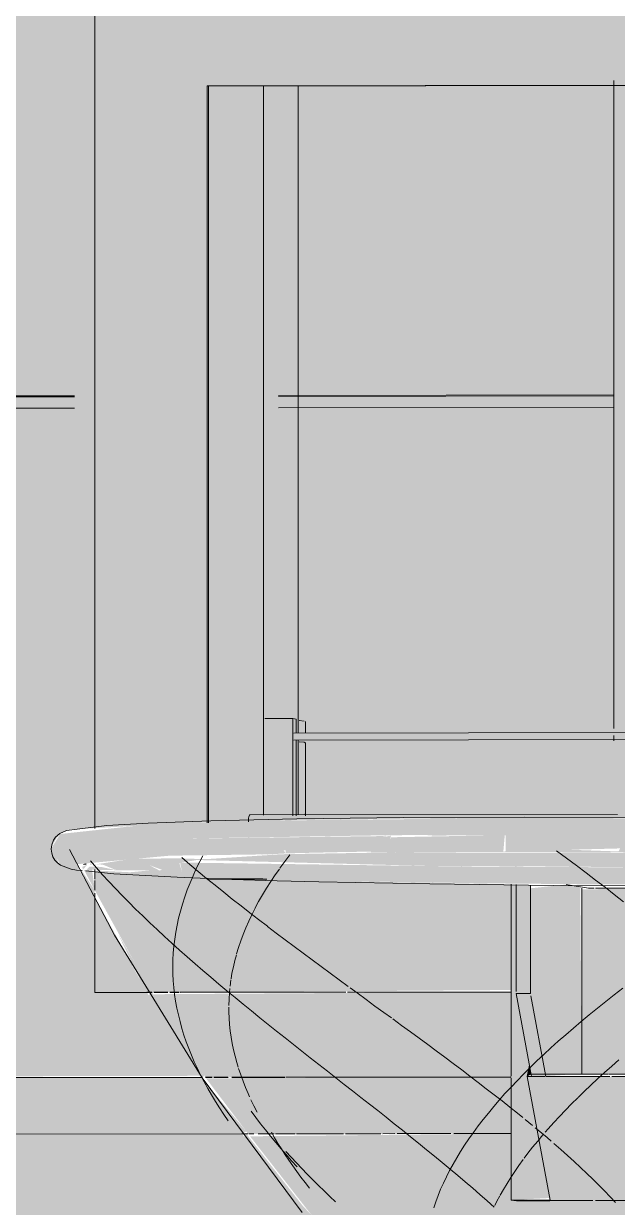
# Model space of a CAD drawing. Header units: inches. Extents: x 27328 to 52026, y -4075 to 4147.
# Drawn here: x 49625.25364 to 49625.26009, y 60.0334 to 60.04627 of the extents above; entities that cross this region are included whole.
import ezdxf

# ---------------------------------------------------------------- set-up
doc = ezdxf.new("R2010")
doc.units = ezdxf.units.IN
doc.header["$MEASUREMENT"] = 0
for name, color, linetype, lineweight in [('A-WALL-PATT', 111, 'Continuous', 9), ('L-SITE-WALL', 31, 'Continuous', 9), ('Q-SPCQ', 91, 'Continuous', 9), ('S-BEAM', 12, 'Continuous', 9), ('S-COLS', 52, 'Continuous', 9)]:
    doc.layers.add(name, color=color, linetype=linetype, lineweight=lineweight)

# ---------------------------------------------------------------- blocks, each defined once
blk = doc.blocks.new('FP_183-mezzanine - perspective')
at = {"layer": 'Q-SPCQ'}
for p, q in [((23035.62085, 60.037229), (23035.620795, 60.037156)), ((23035.619674, 60.0372), (23035.619763, 60.037125)), ((23035.619763, 60.037125), (23035.619854, 60.037049)), ((23035.620795, 60.037156), (23035.620741, 60.037084)), ((23035.619854, 60.037049), (23035.619945, 60.036974)), ((23035.619945, 60.036974), (23035.620037, 60.036899)), ((23035.62069, 60.037011), (23035.620642, 60.036939)), ((23035.620736, 60.037076), (23035.62069, 60.037011)), ((23035.620037, 60.036899), (23035.620131, 60.036824)), ((23035.620596, 60.036867), (23035.620553, 60.036794)), ((23035.620642, 60.036939), (23035.620596, 60.036867)), ((23035.620131, 60.036824), (23035.620224, 60.036749)), ((23035.620224, 60.036749), (23035.620319, 60.036675)), ((23035.620511, 60.036723), (23035.620474, 60.036654)), ((23035.620553, 60.036794), (23035.620511, 60.036723)), ((23035.620319, 60.036675), (23035.620414, 60.0366)), ((23035.620437, 60.036579), (23035.620403, 60.036508)), ((23035.620414, 60.0366), (23035.62051, 60.036526)), ((23035.620473, 60.036651), (23035.620437, 60.036579)), ((23035.620403, 60.036508), (23035.620372, 60.036436)), ((23035.62051, 60.036526), (23035.620606, 60.036453)), ((23035.620608, 60.036451), (23035.620703, 60.036379)), ((23035.620343, 60.036365), (23035.620316, 60.036294)), ((23035.620372, 60.036436), (23035.620343, 60.036365)), ((23035.620703, 60.036379), (23035.6208, 60.036306)), ((23035.620292, 60.036223), (23035.620271, 60.036153)), ((23035.620316, 60.036294), (23035.620292, 60.036223)), ((23035.6208, 60.036306), (23035.620897, 60.036233)), ((23035.620897, 60.036233), (23035.620995, 60.03616)), ((23035.620252, 60.036082), (23035.620236, 60.036012)), ((23035.620269, 60.036144), (23035.620252, 60.036082)), ((23035.620995, 60.03616), (23035.621092, 60.036087)), ((23035.621092, 60.036087), (23035.62119, 60.036015)), ((23035.620221, 60.035942), (23035.620212, 60.035882)), ((23035.620236, 60.036012), (23035.620221, 60.035942)), ((23035.62119, 60.036015), (23035.621288, 60.035943)), ((23035.621288, 60.035943), (23035.621386, 60.035871)), ((23035.62021, 60.035871), (23035.620201, 60.035801)), ((23035.621386, 60.035871), (23035.621484, 60.0358)), ((23035.620194, 60.035732), (23035.620189, 60.035662)), ((23035.620198, 60.035777), (23035.620194, 60.035732)), ((23035.621505, 60.035784), (23035.621582, 60.035728)), ((23035.621582, 60.035728), (23035.621679, 60.035657)), ((23035.620189, 60.035662), (23035.620187, 60.035592)), ((23035.620187, 60.035572), (23035.620188, 60.035523)), ((23035.621679, 60.035657), (23035.621776, 60.035586)), ((23035.621776, 60.035586), (23035.621873, 60.035516)), ((23035.620188, 60.035523), (23035.62019, 60.035454)), ((23035.62019, 60.035454), (23035.620195, 60.035385)), ((23035.621873, 60.035516), (23035.621954, 60.035457)), ((23035.621969, 60.035445), (23035.622065, 60.035375)), ((23035.620195, 60.035385), (23035.620202, 60.035316)), ((23035.620202, 60.035316), (23035.620212, 60.035247)), ((23035.622065, 60.035375), (23035.622161, 60.035305)), ((23035.622161, 60.035305), (23035.622256, 60.035235)), ((23035.620212, 60.035247), (23035.620224, 60.035178)), ((23035.620224, 60.035178), (23035.620238, 60.035109)), ((23035.622256, 60.035235), (23035.62235, 60.035166)), ((23035.62235, 60.035166), (23035.622443, 60.035097)), ((23035.620238, 60.035109), (23035.620254, 60.035041)), ((23035.620254, 60.035041), (23035.620273, 60.034973)), ((23035.622443, 60.035097), (23035.622536, 60.035028)), ((23035.622536, 60.035028), (23035.622628, 60.034959)), ((23035.620273, 60.034973), (23035.620288, 60.034921)), ((23035.620293, 60.034905), (23035.620316, 60.034837)), ((23035.622628, 60.034959), (23035.622719, 60.034891)), ((23035.624351, 60.034932), (23035.624274, 60.034863)), ((23035.62443, 60.035002), (23035.624351, 60.034932)), ((23035.620316, 60.034837), (23035.620341, 60.034769)), ((23035.620341, 60.034769), (23035.620367, 60.034701)), ((23035.622719, 60.034891), (23035.622809, 60.034823)), ((23035.622809, 60.034823), (23035.622898, 60.034755)), ((23035.624198, 60.034794), (23035.624124, 60.034726)), ((23035.624274, 60.034863), (23035.624198, 60.034794)), ((23035.620367, 60.034701), (23035.620396, 60.034634)), ((23035.622898, 60.034755), (23035.622986, 60.034687)), ((23035.622986, 60.034687), (23035.623073, 60.03462)), ((23035.624052, 60.034657), (23035.623985, 60.034591)), ((23035.624124, 60.034726), (23035.624052, 60.034657)), ((23035.620396, 60.034634), (23035.620413, 60.034597)), ((23035.620427, 60.034566), (23035.62046, 60.034499)), ((23035.623073, 60.03462), (23035.623159, 60.034553)), ((23035.623159, 60.034553), (23035.623244, 60.034486)), ((23035.623914, 60.034521), (23035.623848, 60.034453)), ((23035.623982, 60.034589), (23035.623914, 60.034521)), ((23035.62046, 60.034499), (23035.620494, 60.034432)), ((23035.623244, 60.034486), (23035.623327, 60.034419)), ((23035.623327, 60.034419), (23035.623383, 60.034374)), ((23035.623783, 60.034385), (23035.623721, 60.034318)), ((23035.623848, 60.034453), (23035.623783, 60.034385)), ((23035.623409, 60.034353), (23035.62349, 60.034286)), ((23035.623519, 60.034262), (23035.623569, 60.03422)), ((23035.623721, 60.034318), (23035.62366, 60.034251)), ((23035.623602, 60.034184), (23035.623546, 60.034117)), ((23035.623569, 60.03422), (23035.623647, 60.034155)), ((23035.62366, 60.034251), (23035.623628, 60.034214)), ((23035.623647, 60.034155), (23035.623693, 60.034115)), ((23035.620806, 60.034003), (23035.620863, 60.033941)), ((23035.623491, 60.034051), (23035.623439, 60.033985)), ((23035.623546, 60.034117), (23035.623491, 60.034051)), ((23035.623723, 60.034089), (23035.623798, 60.034024)), ((23035.623798, 60.034024), (23035.623871, 60.033959)), ((23035.620863, 60.033941), (23035.620921, 60.033879)), ((23035.620922, 60.033879), (23035.62098, 60.033818)), ((23035.623389, 60.033918), (23035.623342, 60.033853)), ((23035.623439, 60.033985), (23035.623399, 60.033931)), ((23035.623871, 60.033959), (23035.623942, 60.033894)), ((23035.623942, 60.033894), (23035.624012, 60.03383)), ((23035.62098, 60.033818), (23035.621039, 60.033757)), ((23035.621039, 60.033757), (23035.6211, 60.033696)), ((23035.623296, 60.033787), (23035.623253, 60.033722)), ((23035.623342, 60.033853), (23035.623296, 60.033787)), ((23035.624012, 60.03383), (23035.62408, 60.033766)), ((23035.62408, 60.033766), (23035.624146, 60.033702)), ((23035.6211, 60.033696), (23035.621161, 60.033635)), ((23035.621161, 60.033635), (23035.621222, 60.033575)), ((23035.623212, 60.033656), (23035.623173, 60.033591)), ((23035.623253, 60.033722), (23035.623212, 60.033656)), ((23035.624146, 60.033702), (23035.62421, 60.033638)), ((23035.62421, 60.033638), (23035.624273, 60.033575)), ((23035.621222, 60.033575), (23035.621284, 60.033515)), ((23035.621284, 60.033515), (23035.621347, 60.033455)), ((23035.623133, 60.033522), (23035.623102, 60.033462)), ((23035.623173, 60.033591), (23035.623136, 60.033527)), ((23035.624273, 60.033575), (23035.624334, 60.033511)), ((23035.624334, 60.033511), (23035.624392, 60.033448)), ((23035.623102, 60.033462), (23035.62308, 60.033418))]:
    blk.add_line(p, q, dxfattribs=at)
blk = doc.blocks.new('FP_184-mezzanine - perspective')
at = {"layer": 'Q-SPCQ'}
for p, q in [((23035.62043, 60.034441), (23035.62048, 60.034373)), ((23035.62048, 60.034373), (23035.620532, 60.034306)), ((23035.620532, 60.034306), (23035.620585, 60.034238)), ((23035.620585, 60.034238), (23035.62064, 60.034171)), ((23035.62064, 60.034171), (23035.620696, 60.034103)), ((23035.62065, 60.034215), (23035.620685, 60.034153)), ((23035.620685, 60.034153), (23035.620721, 60.034092)), ((23035.620696, 60.034103), (23035.620753, 60.034037)), ((23035.620721, 60.034092), (23035.620759, 60.034031)), ((23035.620753, 60.034037), (23035.620811, 60.03397)), ((23035.620759, 60.034031), (23035.620799, 60.033969)), ((23035.620799, 60.033969), (23035.62084, 60.033908)), ((23035.620811, 60.03397), (23035.62087, 60.033904)), ((23035.62084, 60.033908), (23035.620882, 60.033848)), ((23035.62087, 60.033904), (23035.620931, 60.033838)), ((23035.620882, 60.033848), (23035.620926, 60.033787)), ((23035.620926, 60.033787), (23035.62097, 60.033726)), ((23035.62097, 60.033726), (23035.621017, 60.033666)), ((23035.621017, 60.033666), (23035.621064, 60.033605))]:
    blk.add_line(p, q, dxfattribs=at)
blk = doc.blocks.new('FP_186-mezzanine - perspective')
at = {"layer": 'Q-SPCQ'}
for p, q in [((23035.619904, 60.037221), (23035.619871, 60.037158)), ((23035.623752, 60.037272), (23035.62386, 60.037193)), ((23035.618682, 60.037164), (23035.618747, 60.037089)), ((23035.618747, 60.037089), (23035.618814, 60.037014)), ((23035.619871, 60.037158), (23035.619833, 60.037081)), ((23035.62386, 60.037193), (23035.623966, 60.037114)), ((23035.623966, 60.037114), (23035.624072, 60.037035)), ((23035.618814, 60.037014), (23035.618883, 60.036939)), ((23035.619798, 60.037003), (23035.619765, 60.036926)), ((23035.619833, 60.037081), (23035.619798, 60.037003)), ((23035.624072, 60.037035), (23035.624175, 60.036956)), ((23035.624175, 60.036956), (23035.624278, 60.036877)), ((23035.618883, 60.036939), (23035.618953, 60.036864)), ((23035.618953, 60.036864), (23035.619025, 60.036789)), ((23035.619735, 60.036849), (23035.619708, 60.036772)), ((23035.619765, 60.036926), (23035.619735, 60.036849)), ((23035.624278, 60.036877), (23035.624379, 60.036798)), ((23035.619025, 60.036789), (23035.619098, 60.036715)), ((23035.619098, 60.036715), (23035.619173, 60.03664)), ((23035.619708, 60.036772), (23035.619683, 60.036695)), ((23035.624379, 60.036798), (23035.624478, 60.03672)), ((23035.619173, 60.03664), (23035.61925, 60.036565)), ((23035.619661, 60.036619), (23035.619641, 60.036542)), ((23035.619683, 60.036695), (23035.619661, 60.036619)), ((23035.61925, 60.036565), (23035.619327, 60.036491)), ((23035.619327, 60.036491), (23035.619406, 60.036417)), ((23035.619625, 60.036466), (23035.61961, 60.03639)), ((23035.619641, 60.036542), (23035.619625, 60.036466)), ((23035.619406, 60.036417), (23035.619487, 60.036342)), ((23035.619487, 60.036342), (23035.619568, 60.036268)), ((23035.619599, 60.036314), (23035.61959, 60.036238)), ((23035.61961, 60.03639), (23035.619599, 60.036314)), ((23035.619568, 60.036268), (23035.61965, 60.036194)), ((23035.61959, 60.036238), (23035.619583, 60.036162)), ((23035.61965, 60.036194), (23035.619734, 60.03612)), ((23035.619579, 60.036087), (23035.619578, 60.036011)), ((23035.619583, 60.036162), (23035.619579, 60.036087)), ((23035.619734, 60.03612), (23035.619819, 60.036046)), ((23035.619578, 60.036011), (23035.619579, 60.035936)), ((23035.619579, 60.035936), (23035.619583, 60.035861)), ((23035.619819, 60.036046), (23035.619904, 60.035972)), ((23035.619904, 60.035972), (23035.619991, 60.035899)), ((23035.619583, 60.035861), (23035.619589, 60.035787)), ((23035.619991, 60.035899), (23035.620078, 60.035825)), ((23035.620078, 60.035825), (23035.620166, 60.035751)), ((23035.619589, 60.035787), (23035.619597, 60.035712)), ((23035.619597, 60.035712), (23035.619608, 60.035638)), ((23035.620166, 60.035751), (23035.620255, 60.035678)), ((23035.620255, 60.035678), (23035.620344, 60.035605)), ((23035.624378, 60.035707), (23035.624286, 60.035635)), ((23035.624472, 60.03578), (23035.624378, 60.035707)), ((23035.619608, 60.035638), (23035.619622, 60.035563)), ((23035.619622, 60.035563), (23035.619638, 60.03549)), ((23035.620344, 60.035605), (23035.620434, 60.035532)), ((23035.624195, 60.035562), (23035.624107, 60.03549)), ((23035.624286, 60.035635), (23035.624195, 60.035562)), ((23035.619638, 60.03549), (23035.619656, 60.035416)), ((23035.619656, 60.035416), (23035.619676, 60.035342)), ((23035.620434, 60.035532), (23035.620524, 60.035458)), ((23035.620524, 60.035458), (23035.620615, 60.035385)), ((23035.62402, 60.035418), (23035.623935, 60.035346)), ((23035.624107, 60.03549), (23035.62402, 60.035418)), ((23035.619676, 60.035342), (23035.619699, 60.035269)), ((23035.620615, 60.035385), (23035.620706, 60.035313)), ((23035.620706, 60.035313), (23035.620798, 60.03524)), ((23035.623935, 60.035346), (23035.623851, 60.035274)), ((23035.619699, 60.035269), (23035.619724, 60.035196)), ((23035.619724, 60.035196), (23035.619751, 60.035123)), ((23035.620798, 60.03524), (23035.62089, 60.035167)), ((23035.62089, 60.035167), (23035.620981, 60.035095)), ((23035.62377, 60.035202), (23035.62369, 60.035131)), ((23035.623851, 60.035274), (23035.62377, 60.035202)), ((23035.619751, 60.035123), (23035.61978, 60.03505)), ((23035.61978, 60.03505), (23035.619811, 60.034978)), ((23035.620981, 60.035095), (23035.621073, 60.035022)), ((23035.623613, 60.035059), (23035.623537, 60.034988)), ((23035.62369, 60.035131), (23035.623613, 60.035059)), ((23035.619811, 60.034978), (23035.619845, 60.034906)), ((23035.619845, 60.034906), (23035.61988, 60.034834)), ((23035.621073, 60.035022), (23035.621166, 60.03495)), ((23035.621166, 60.03495), (23035.621258, 60.034878)), ((23035.623464, 60.034917), (23035.623392, 60.034845)), ((23035.623537, 60.034988), (23035.623464, 60.034917)), ((23035.61988, 60.034834), (23035.619917, 60.034762)), ((23035.621258, 60.034878), (23035.62135, 60.034806)), ((23035.62135, 60.034806), (23035.621441, 60.034734)), ((23035.623323, 60.034774), (23035.623256, 60.034704)), ((23035.623392, 60.034845), (23035.623323, 60.034774)), ((23035.619917, 60.034762), (23035.619957, 60.03469)), ((23035.619957, 60.03469), (23035.619998, 60.034619)), ((23035.621441, 60.034734), (23035.621533, 60.034662)), ((23035.621533, 60.034662), (23035.621624, 60.034591)), ((23035.623256, 60.034704), (23035.62319, 60.034633)), ((23035.619998, 60.034619), (23035.620041, 60.034548)), ((23035.620041, 60.034548), (23035.620086, 60.034477)), ((23035.621624, 60.034591), (23035.621715, 60.034519)), ((23035.621715, 60.034519), (23035.621806, 60.034448)), ((23035.623128, 60.034562), (23035.623067, 60.034492)), ((23035.62319, 60.034633), (23035.623128, 60.034562)), ((23035.620086, 60.034477), (23035.620133, 60.034406)), ((23035.620133, 60.034406), (23035.620181, 60.034336)), ((23035.621806, 60.034448), (23035.621896, 60.034377)), ((23035.623009, 60.034422), (23035.622952, 60.034352)), ((23035.623067, 60.034492), (23035.623009, 60.034422)), ((23035.621896, 60.034377), (23035.621986, 60.034306)), ((23035.621986, 60.034306), (23035.622075, 60.034235)), ((23035.622899, 60.034282), (23035.622847, 60.034212)), ((23035.622952, 60.034352), (23035.622899, 60.034282)), ((23035.622075, 60.034235), (23035.622163, 60.034164)), ((23035.622163, 60.034164), (23035.622251, 60.034094)), ((23035.622798, 60.034143), (23035.622751, 60.034073)), ((23035.622847, 60.034212), (23035.622798, 60.034143)), ((23035.622251, 60.034094), (23035.622337, 60.034023)), ((23035.622337, 60.034023), (23035.622423, 60.033953)), ((23035.622707, 60.034004), (23035.622665, 60.033935)), ((23035.622751, 60.034073), (23035.622707, 60.034004)), ((23035.622423, 60.033953), (23035.622508, 60.033883)), ((23035.622508, 60.033883), (23035.622593, 60.033813)), ((23035.622625, 60.033866), (23035.622588, 60.033798)), ((23035.622665, 60.033935), (23035.622625, 60.033866)), ((23035.622588, 60.033798), (23035.622553, 60.033729)), ((23035.622593, 60.033813), (23035.622676, 60.033743)), ((23035.622676, 60.033743), (23035.622758, 60.033674)), ((23035.62252, 60.033661), (23035.62249, 60.033593)), ((23035.622553, 60.033729), (23035.62252, 60.033661)), ((23035.622758, 60.033674), (23035.622839, 60.033604)), ((23035.622463, 60.033525), (23035.622438, 60.033457)), ((23035.62249, 60.033593), (23035.622463, 60.033525)), ((23035.622839, 60.033604), (23035.622918, 60.033535)), ((23035.622918, 60.033535), (23035.622997, 60.033466)), ((23035.622438, 60.033457), (23035.622415, 60.03339)), ((23035.622997, 60.033466), (23035.623074, 60.033397))]:
    blk.add_line(p, q, dxfattribs=at)
blk.add_polyline3d([(23035.620984, 60.03334, 0), (23035.619898, 60.034806, 0), (23035.618942, 60.036358, 0), (23035.618453, 60.037289, 0)], dxfattribs=at)
blk = doc.blocks.new('FP_214-mezzanine - perspective')
at = {"layer": 'A-WALL-PATT'}
for p, q in [((23035.618507, 60.042089), (23035.605361, 60.04207)), ((23035.624369, 60.042097), (23035.620725, 60.042092))]:
    blk.add_line(p, q, dxfattribs=at)

msp = doc.modelspace()

# ---------------------------------------------------------------- hatches: boundary and pattern name
at = {"layer": 'L-SITE-WALL', "lineweight": 13}
h = msp.add_hatch(color=256, dxfattribs=at)
h.paths.add_polyline_path([(49625.241044, 60.042194), (49625.25419, 60.042213), (49625.254205, 60.04688), (49625.254963, 60.046904), (49625.254963, 60.057673), (49625.244707, 60.057645), (49625.244676, 60.056642), (49625.241044, 60.054805), (49625.241044, 60.042657)], flags=0)
h.paths.add_polyline_path([(49625.256408, 60.042216), (49625.260052, 60.042221), (49625.260052, 60.045653), (49625.256408, 60.045646), (49625.256408, 60.042657)], flags=0)
h.paths.add_polyline_path([(49625.265447, 60.042229), (49625.265475, 60.04225), (49625.265448, 60.042238)], flags=0)
h.paths.add_polyline_path([(49625.266299, 60.04223), (49625.26767, 60.042244), (49625.267666, 60.045665), (49625.265166, 60.045645), (49625.265166, 60.042768), (49625.266132, 60.042738), (49625.266132, 60.042646), (49625.266157, 60.042656), (49625.266157, 60.042758), (49625.266264, 60.042738), (49625.266278, 60.042544), (49625.266299, 60.042536), (49625.266299, 60.042244)], flags=0)
h.paths.add_polyline_path([(49625.269829, 60.042236), (49625.282083, 60.042253), (49625.282083, 60.055162), (49625.278951, 60.056732), (49625.278951, 60.05772), (49625.269906, 60.057702), (49625.269893, 60.053572), (49625.269829, 60.053552), (49625.269829, 60.042656)], flags=0)
h.paths.add_polyline_path([(49625.258156, 60.052092), (49625.257431, 60.051898), (49625.257397, 60.051801), (49625.257415, 60.051797), (49625.257431, 60.050746), (49625.257526, 60.050703), (49625.257561, 60.050712), (49625.257642, 60.050774), (49625.25766, 60.050842), (49625.257642, 60.05187), (49625.257561, 60.051933), (49625.257593, 60.051954), (49625.25766, 60.05197)], flags=0)
h.paths.add_polyline_path([(49625.256408, 60.046884), (49625.259936, 60.04691), (49625.259967, 60.046991), (49625.260052, 60.046999), (49625.260052, 60.054141), (49625.256475, 60.054134), (49625.256443, 60.053563), (49625.256414, 60.053553), (49625.256408, 60.052089), (49625.258178, 60.052087), (49625.258156, 60.050549), (49625.256408, 60.050546), (49625.256408, 60.046901)], flags=0)
h.paths.add_polyline_path([(49625.265421, 60.046898), (49625.265453, 60.04691), (49625.265422, 60.046901)], flags=0)
h.paths.add_polyline_path([(49625.266251, 60.050568), (49625.266976, 60.050763), (49625.267015, 60.050858), (49625.266997, 60.051887), (49625.266916, 60.051949), (49625.266847, 60.051949), (49625.266766, 60.051886), (49625.266769, 60.051814), (49625.266787, 60.050762), (49625.266815, 60.050707), (49625.266268, 60.050572)], flags=0)
h.paths.add_polyline_path([(49625.26556, 60.046899), (49625.268556, 60.046904), (49625.268543, 60.050572), (49625.268383, 60.050567), (49625.266251, 60.050572), (49625.266251, 60.052106), (49625.268556, 60.052113), (49625.268556, 60.053589), (49625.268433, 60.053606), (49625.268433, 60.054157), (49625.265522, 60.054134), (49625.265166, 60.050543), (49625.265166, 60.046999), (49625.26556, 60.046977), (49625.26556, 60.046901)], flags=0)
h.paths.add_polyline_path([(49625.256486, 60.056499), (49625.260052, 60.056523), (49625.260052, 60.057683), (49625.256486, 60.057645), (49625.256486, 60.056523)], flags=0)
h.paths.add_polyline_path([(49625.265758, 60.056517), (49625.268433, 60.056523), (49625.268433, 60.057699), (49625.265875, 60.057694), (49625.265759, 60.056523)], flags=0)
at = {"layer": 'Q-SPCQ'}
h = msp.add_hatch(color=256, dxfattribs=at)
h.paths.add_polyline_path([(49625.239738, 60.033253), (49625.256704, 60.033302), (49625.256424, 60.033667), (49625.256012, 60.034196), (49625.240654, 60.034178), (49625.240654, 60.058194), (49625.261007, 60.058235), (49625.260889, 60.059159), (49625.239738, 60.059116), (49625.239738, 60.03695)], flags=0)
h.paths.add_polyline_path([(49625.263259, 60.03328), (49625.283804, 60.033303), (49625.283804, 60.059206), (49625.261046, 60.059159), (49625.261164, 60.058235), (49625.282884, 60.058279), (49625.282884, 60.034227), (49625.264509, 60.034206), (49625.264509, 60.033474), (49625.263401, 60.033467), (49625.263265, 60.033288)], flags=0)
h = msp.add_hatch(color=256, dxfattribs=at)
h.paths.add_polyline_path([(49625.240654, 60.034178), (49625.256012, 60.034196), (49625.255638, 60.034726), (49625.255582, 60.034811), (49625.241266, 60.034794), (49625.241266, 60.05758), (49625.261086, 60.057619), (49625.261007, 60.058235), (49625.240654, 60.058181), (49625.240654, 60.03695)], flags=0)
h.paths.add_polyline_path([(49625.264509, 60.034206), (49625.282884, 60.034227), (49625.282884, 60.058279), (49625.261164, 60.058235), (49625.261243, 60.057619), (49625.282271, 60.057661), (49625.282271, 60.034843), (49625.264509, 60.034822), (49625.264509, 60.034271)], flags=0)
h.paths.add_polyline_path([(49625.254412, 60.035734), (49625.254978, 60.035735), (49625.254412, 60.036774), (49625.254412, 60.03597)], flags=0)
h.paths.add_polyline_path([(49625.264997, 60.035747), (49625.2691, 60.035752), (49625.2691, 60.046847), (49625.254412, 60.046824), (49625.254412, 60.037521), (49625.255558, 60.037586), (49625.255635, 60.037587), (49625.255635, 60.045594), (49625.267876, 60.045613), (49625.267876, 60.036983), (49625.26566, 60.03695), (49625.265045, 60.035834)], flags=0)
at = {"layer": 'Q-SPCQ', "transparency": 33554496}
h = msp.add_hatch(color=256, dxfattribs=at)
h.paths.add_polyline_path([(49625.24067, 60.034175), (49625.256013, 60.034193), (49625.255638, 60.034726), (49625.255583, 60.034809), (49625.241281, 60.034792), (49625.241281, 60.057576), (49625.261087, 60.057615), (49625.261008, 60.058231), (49625.24067, 60.058181), (49625.24067, 60.03695)], flags=0)
h.paths.add_polyline_path([(49625.264508, 60.034203), (49625.282898, 60.034225), (49625.282898, 60.058275), (49625.261165, 60.058231), (49625.261244, 60.057615), (49625.282285, 60.057657), (49625.282285, 60.034841), (49625.264508, 60.03482), (49625.264508, 60.034271)], flags=0)
h.paths.add_polyline_path([(49625.254427, 60.035732), (49625.254979, 60.035732), (49625.254427, 60.036747), (49625.254427, 60.03585)], flags=0)
h.paths.add_polyline_path([(49625.264996, 60.035745), (49625.269114, 60.03575), (49625.269114, 60.046844), (49625.254427, 60.046821), (49625.254427, 60.037523), (49625.255573, 60.037586), (49625.25565, 60.037587), (49625.25565, 60.045591), (49625.26789, 60.04561), (49625.26789, 60.036981), (49625.26566, 60.03695), (49625.265045, 60.035834)], flags=0)
h = msp.add_hatch(color=256, dxfattribs=at)
h.paths.add_polyline_path([(49625.241266, 60.034794), (49625.255572, 60.034827), (49625.254978, 60.035735), (49625.254412, 60.035734), (49625.254412, 60.036774), (49625.254231, 60.037082), (49625.254022, 60.037129), (49625.253945, 60.037328), (49625.254025, 60.037459), (49625.254144, 60.037509), (49625.254412, 60.037521), (49625.254412, 60.046824), (49625.2691, 60.046847), (49625.2691, 60.035752), (49625.264997, 60.035747), (49625.264737, 60.035341), (49625.264509, 60.034995), (49625.264509, 60.034822), (49625.282271, 60.034843), (49625.282271, 60.057661), (49625.261243, 60.057619), (49625.261826, 60.052998), (49625.261759, 60.052844), (49625.261751, 60.052695), (49625.261677, 60.053009), (49625.261086, 60.057619), (49625.241266, 60.05758), (49625.241266, 60.03695)], flags=0)
h.paths.add_polyline_path([(49625.265888, 60.037371), (49625.265915, 60.037274), (49625.265975, 60.037274), (49625.265904, 60.037354)], flags=0)
h.paths.add_polyline_path([(49625.26592, 60.037075), (49625.265888, 60.037177), (49625.265793, 60.037096), (49625.265818, 60.037077), (49625.265908, 60.037075)], flags=0)
h.paths.add_polyline_path([(49625.265677, 60.03698), (49625.267876, 60.036983), (49625.267876, 60.045613), (49625.255635, 60.045594), (49625.255635, 60.037585), (49625.256582, 60.037608), (49625.257612, 60.037621), (49625.258941, 60.037629), (49625.260111, 60.037626), (49625.261532, 60.037614), (49625.262491, 60.037602), (49625.265818, 60.037442), (49625.265914, 60.037403), (49625.26592, 60.037409), (49625.266007, 60.037224), (49625.265888, 60.037062), (49625.26568, 60.036986)], flags=0)
h.paths.add_polyline_path([(49625.263131, 60.046838), (49625.263131, 60.046838), (49625.262959, 60.047566)], flags=0)
at = {"layer": 'Q-SPCQ'}
h = msp.add_hatch(color=256, dxfattribs=at)
h.paths.add_polyline_path([(49625.256006, 60.037584), (49625.256006, 60.045592), (49625.255647, 60.045591), (49625.255647, 60.037586), (49625.255975, 60.037584)], flags=0)
h.paths.add_polyline_path([(49625.255243, 60.046826), (49625.256006, 60.046848), (49625.256006, 60.057606), (49625.255243, 60.057577), (49625.255243, 60.046845)], flags=0)
h = msp.add_hatch(color=256, dxfattribs=at)
h.paths.add_polyline_path([(49625.256024, 60.037584), (49625.256083, 60.037609), (49625.256097, 60.03768), (49625.256064, 60.045592), (49625.256006, 60.045591), (49625.256007, 60.037584)], flags=0)
h.paths.add_polyline_path([(49625.256006, 60.046827), (49625.256097, 60.046848), (49625.256064, 60.057606), (49625.256006, 60.057577), (49625.256006, 60.046845)], flags=0)
h = msp.add_hatch(color=256, dxfattribs=at)
h.paths.add_polyline_path([(49625.256097, 60.037664), (49625.256245, 60.03768), (49625.256245, 60.045593), (49625.256097, 60.045591), (49625.256097, 60.037669)], flags=0)
h.paths.add_polyline_path([(49625.256097, 60.046827), (49625.256245, 60.046849), (49625.256218, 60.050486), (49625.256097, 60.050485), (49625.256097, 60.046845)], flags=0)
h.paths.add_polyline_path([(49625.256097, 60.052026), (49625.256245, 60.052031), (49625.256245, 60.057607), (49625.256097, 60.057577), (49625.256097, 60.05203)], flags=0)
h = msp.add_hatch(color=256, dxfattribs=at)
h.paths.add_polyline_path([(49625.256245, 60.037664), (49625.256246, 60.03768), (49625.256245, 60.037671)], flags=0)
h.paths.add_polyline_path([(49625.256245, 60.038554), (49625.256246, 60.038572), (49625.256245, 60.038572)], flags=0)
h.paths.add_polyline_path([(49625.256245, 60.046828), (49625.256246, 60.046849), (49625.256245, 60.046846)], flags=0)
h.paths.add_polyline_path([(49625.256245, 60.052027), (49625.256246, 60.052031), (49625.256245, 60.052031)], flags=0)
h.paths.add_polyline_path([(49625.256245, 60.056431), (49625.256246, 60.056457), (49625.256245, 60.056457)], flags=0)
h = msp.add_hatch(color=256, dxfattribs=at)
h.paths.add_polyline_path([(49625.256601, 60.037665), (49625.256613, 60.037681), (49625.256601, 60.037672)], flags=0)
h.paths.add_polyline_path([(49625.256601, 60.038555), (49625.256613, 60.038572), (49625.256583, 60.045593), (49625.256246, 60.045592), (49625.256246, 60.038712), (49625.256601, 60.038706), (49625.256601, 60.038572)], flags=0)
h.paths.add_polyline_path([(49625.256246, 60.046828), (49625.256613, 60.046849), (49625.256592, 60.050487), (49625.256374, 60.050486), (49625.256367, 60.050453), (49625.256246, 60.050452), (49625.256246, 60.046846)], flags=0)
h.paths.add_polyline_path([(49625.256246, 60.052027), (49625.256613, 60.052031), (49625.256581, 60.053517), (49625.256246, 60.053519), (49625.256246, 60.052031)], flags=0)
for points in [[(49625.256245, 60.037664), (49625.256565, 60.03768), (49625.256565, 60.038712), (49625.256245, 60.038712), (49625.256245, 60.037671)], [(49625.256245, 60.038478), (49625.267872, 60.038493), (49625.267872, 60.03857), (49625.256245, 60.038554)], [(49625.2567, 60.038357), (49625.26787, 60.038404), (49625.26787, 60.038451), (49625.256701, 60.038414), (49625.2567, 60.038372)], [(49625.2567, 60.037665), (49625.260092, 60.037681), (49625.260113, 60.037984), (49625.260245, 60.038061), (49625.264557, 60.038061), (49625.264699, 60.037908), (49625.264699, 60.037675), (49625.26787, 60.037681), (49625.26787, 60.038372), (49625.2567, 60.038357), (49625.2567, 60.037672)], [(49625.265923, 60.037272), (49625.265897, 60.037369), (49625.265826, 60.03744), (49625.26513, 60.037521), (49625.262017, 60.037618), (49625.260907, 60.037602), (49625.259513, 60.03764), (49625.257688, 60.037617), (49625.256596, 60.037606), (49625.255504, 60.037583), (49625.255223, 60.037585), (49625.254035, 60.037457), (49625.253939, 60.037299), (49625.254133, 60.037339), (49625.255504, 60.037409), (49625.257688, 60.037445), (49625.261546, 60.037436), (49625.264853, 60.037352), (49625.265527, 60.037313)], [(49625.256689, 60.037665), (49625.256701, 60.037681), (49625.256689, 60.037672)], [(49625.254255, 60.037078), (49625.254209, 60.037127), (49625.255225, 60.037221), (49625.25632, 60.037236), (49625.25632, 60.037283), (49625.256489, 60.03728), (49625.256489, 60.037246), (49625.257127, 60.037261), (49625.257416, 60.037265), (49625.257416, 60.037408), (49625.25757, 60.037438), (49625.257626, 60.037423), (49625.257626, 60.037261), (49625.257711, 60.037259), (49625.257626, 60.037439), (49625.258882, 60.037442), (49625.258882, 60.037267), (49625.260125, 60.0373), (49625.260109, 60.037267), (49625.260194, 60.037264), (49625.260194, 60.037301), (49625.260247, 60.037303), (49625.260263, 60.037261), (49625.2614, 60.037253), (49625.261424, 60.037297), (49625.265549, 60.037106), (49625.26578, 60.037085), (49625.265866, 60.037135), (49625.265916, 60.037222), (49625.265923, 60.037272), (49625.264853, 60.037352), (49625.262053, 60.037428), (49625.258845, 60.037451), (49625.255379, 60.037406), (49625.254133, 60.037339), (49625.253939, 60.037299), (49625.254038, 60.037121), (49625.254179, 60.037093)], [(49625.261041, 60.037092), (49625.264433, 60.037141), (49625.264557, 60.037173), (49625.263606, 60.037206), (49625.262244, 60.037244), (49625.261387, 60.037249), (49625.257678, 60.037257), (49625.256447, 60.037237), (49625.255559, 60.037179), (49625.258254, 60.037111), (49625.260728, 60.037093)], [(49625.254321, 60.037123), (49625.254321, 60.037138), (49625.254271, 60.037126)], [(49625.258996, 60.035721), (49625.259149, 60.035721), (49625.259149, 60.036902), (49625.258996, 60.0369), (49625.258996, 60.035745)], [(49625.259315, 60.034823), (49625.259707, 60.03485), (49625.259692, 60.036882), (49625.259538, 60.036907), (49625.259149, 60.036866), (49625.259153, 60.035698), (49625.259264, 60.035101)], [(49625.259407, 60.033498), (49625.25956, 60.033498), (49625.259149, 60.035721), (49625.258996, 60.035721), (49625.259346, 60.033829)], [(49625.259114, 60.034818), (49625.259158, 60.034844), (49625.259139, 60.034944)], [(49625.259364, 60.033472), (49625.263369, 60.033492), (49625.263649, 60.033912), (49625.263484, 60.034823), (49625.259114, 60.034818), (49625.259318, 60.033719)], [(49625.256796, 60.033272), (49625.263231, 60.033308), (49625.263318, 60.033472), (49625.258941, 60.033482), (49625.258941, 60.034199), (49625.2561, 60.034169), (49625.256777, 60.033302)]]:
    msp.add_hatch(color=256, dxfattribs=at).paths.add_polyline_path(points, flags=0)
h = msp.add_hatch(color=256, dxfattribs=at)
h.paths.add_polyline_path([(49625.256565, 60.037665), (49625.256602, 60.03768), (49625.256578, 60.038477), (49625.256565, 60.038477), (49625.256565, 60.037671)], flags=0)
h.paths.add_polyline_path([(49625.256565, 60.038555), (49625.256602, 60.038572), (49625.256578, 60.03871), (49625.256565, 60.038712), (49625.256565, 60.038572)], flags=0)
h = msp.add_hatch(color=256, dxfattribs=at)
h.paths.add_polyline_path([(49625.256601, 60.037665), (49625.256689, 60.037681), (49625.256682, 60.038455), (49625.256601, 60.038455), (49625.256601, 60.037671)], flags=0)
h.paths.add_polyline_path([(49625.256601, 60.038555), (49625.256689, 60.038572), (49625.256689, 60.038685), (49625.256601, 60.038692), (49625.256601, 60.038572)], flags=0)
h = msp.add_hatch(color=256, dxfattribs=at)
h.paths.add_polyline_path([(49625.256082, 60.037589), (49625.256919, 60.037624), (49625.257528, 60.037623), (49625.25883, 60.037627), (49625.259853, 60.037669), (49625.256085, 60.037632), (49625.256083, 60.037609)], flags=0)
h.paths.add_polyline_path([(49625.263375, 60.037599), (49625.267873, 60.037626), (49625.267873, 60.037679), (49625.264672, 60.037644), (49625.264672, 60.03762), (49625.263375, 60.037607)], flags=0)
h = msp.add_hatch(color=256, dxfattribs=at)
h.paths.add_polyline_path([(49625.254379, 60.03712), (49625.254363, 60.037143), (49625.254364, 60.037121)], flags=0)
h.paths.add_polyline_path([(49625.264234, 60.037192), (49625.264234, 60.037201), (49625.264113, 60.0372)], flags=0)
h.paths.add_polyline_path([(49625.263152, 60.037206), (49625.262735, 60.037233), (49625.262719, 60.037268), (49625.26258, 60.037243), (49625.262568, 60.037229), (49625.263144, 60.037206)], flags=0)
h.paths.add_polyline_path([(49625.256067, 60.03722), (49625.256489, 60.037246), (49625.256464, 60.037281), (49625.25632, 60.037283), (49625.25632, 60.037236)], flags=0)
h.paths.add_polyline_path([(49625.260784, 60.037243), (49625.261942, 60.037277), (49625.261424, 60.037297), (49625.2614, 60.037253)], flags=0)
h.paths.add_polyline_path([(49625.260784, 60.037243), (49625.260263, 60.037261), (49625.260247, 60.037303), (49625.260194, 60.037301), (49625.260194, 60.037264), (49625.259528, 60.037287), (49625.258855, 60.037266), (49625.258871, 60.037445), (49625.257635, 60.037421), (49625.257688, 60.037259), (49625.257626, 60.037261), (49625.257624, 60.037424), (49625.257521, 60.037437), (49625.257416, 60.037408), (49625.257416, 60.037258), (49625.258984, 60.037262), (49625.260265, 60.037255), (49625.260738, 60.037244)], flags=0)
at = {"layer": 'Q-SPCQ', "transparency": 33554496}
h = msp.add_hatch(color=256, dxfattribs=at)
h.paths.add_polyline_path([(49625.255582, 60.034811), (49625.255603, 60.03483), (49625.255033, 60.035735), (49625.254996, 60.035703), (49625.255572, 60.034827)], flags=0)
h.paths.add_polyline_path([(49625.264509, 60.034995), (49625.264969, 60.035747), (49625.264945, 60.035747), (49625.264509, 60.035055)], flags=0)
h.paths.add_polyline_path([(49625.254412, 60.036774), (49625.254412, 60.036845), (49625.254257, 60.037077), (49625.25425, 60.037072), (49625.254316, 60.03695)], flags=0)
h.paths.add_polyline_path([(49625.265636, 60.03698), (49625.26568, 60.036986), (49625.26567, 60.037015), (49625.265639, 60.036986)], flags=0)
h.paths.add_polyline_path([(49625.254283, 60.037072), (49625.254276, 60.037099), (49625.254276, 60.037079)], flags=0)
h.paths.add_polyline_path([(49625.265731, 60.037078), (49625.265714, 60.037099), (49625.265721, 60.037079)], flags=0)
h.paths.add_polyline_path([(49625.259131, 60.037266), (49625.259131, 60.037268), (49625.25908, 60.037267)], flags=0)
at = {"layer": 'Q-SPCQ'}
h = msp.add_hatch(color=256, dxfattribs=at)
h.paths.add_polyline_path([(49625.265633, 60.036981), (49625.265677, 60.036986), (49625.265667, 60.037016), (49625.265633, 60.036982)], flags=0)
h.paths.add_polyline_path([(49625.265728, 60.037079), (49625.265711, 60.0371), (49625.265718, 60.037079)], flags=0)
h.paths.add_polyline_path([(49625.259128, 60.037266), (49625.259128, 60.037269), (49625.259077, 60.037268)], flags=0)
at = {"layer": 'Q-SPCQ', "transparency": 33554496}
h = msp.add_hatch(color=256, dxfattribs=at)
h.paths.add_polyline_path([(49625.255614, 60.034811), (49625.258941, 60.034815), (49625.258941, 60.03574), (49625.255046, 60.035714), (49625.255605, 60.034827)], flags=0)
h.paths.add_polyline_path([(49625.264509, 60.035055), (49625.264937, 60.035747), (49625.264509, 60.035746), (49625.264509, 60.035078)], flags=0)
h.paths.add_polyline_path([(49625.254412, 60.036845), (49625.254382, 60.03707), (49625.254295, 60.037065), (49625.254356, 60.03695)], flags=0)
h.paths.add_polyline_path([(49625.254289, 60.037074), (49625.25433, 60.037124), (49625.254276, 60.037099), (49625.254283, 60.037086)], flags=0)
at = {"layer": 'Q-SPCQ'}
h = msp.add_hatch(color=256, dxfattribs=at)
h.paths.add_polyline_path([(49625.26169, 60.036895), (49625.263486, 60.036926), (49625.264393, 60.036949), (49625.264662, 60.036983), (49625.264227, 60.037127), (49625.261301, 60.037089), (49625.2585, 60.037102), (49625.255354, 60.037146), (49625.255411, 60.037034), (49625.255362, 60.037038), (49625.255332, 60.037139), (49625.255116, 60.037059), (49625.254942, 60.037152), (49625.255005, 60.03706), (49625.254676, 60.03703), (49625.255141, 60.037005), (49625.256558, 60.036951), (49625.257406, 60.03694), (49625.258599, 60.036921), (49625.25978, 60.03691), (49625.261204, 60.036905), (49625.261485, 60.036899)], flags=0)
h.paths.add_polyline_path([(49625.265052, 60.036984), (49625.26566, 60.037012), (49625.265689, 60.037076), (49625.26548, 60.037035), (49625.265383, 60.037006), (49625.265402, 60.037065), (49625.265302, 60.037076), (49625.265065, 60.037026), (49625.265053, 60.036985)], flags=0)
h.paths.add_polyline_path([(49625.254647, 60.037063), (49625.254479, 60.037099), (49625.254357, 60.037103), (49625.25432, 60.037069), (49625.254501, 60.037066)], flags=0)
h = msp.add_hatch(color=256, dxfattribs=at)
h.paths.add_polyline_path([(49625.264662, 60.036983), (49625.265053, 60.036985), (49625.265065, 60.037026), (49625.265226, 60.03707), (49625.265402, 60.037065), (49625.265383, 60.037006), (49625.265694, 60.037072), (49625.265677, 60.037013), (49625.265719, 60.037044), (49625.265717, 60.037085), (49625.265679, 60.037107), (49625.265524, 60.03711), (49625.265258, 60.037136), (49625.262305, 60.037099), (49625.262317, 60.037094), (49625.264319, 60.037112), (49625.264586, 60.037012)], flags=0)
h.paths.add_polyline_path([(49625.255425, 60.037033), (49625.255354, 60.037146), (49625.255523, 60.037174), (49625.258059, 60.037109), (49625.261301, 60.037089), (49625.2585, 60.037107), (49625.255295, 60.037192), (49625.254816, 60.037187), (49625.254379, 60.03712), (49625.25446, 60.037128), (49625.254505, 60.037121), (49625.254647, 60.037063), (49625.255005, 60.03706), (49625.255007, 60.037118), (49625.255141, 60.037068), (49625.25534, 60.037142), (49625.255362, 60.037038), (49625.255411, 60.037034)], flags=0)
h = msp.add_hatch(color=256, dxfattribs=at)
h.paths.add_polyline_path([(49625.25608, 60.034196), (49625.258941, 60.034199), (49625.258934, 60.034815), (49625.255621, 60.0348), (49625.25606, 60.034222)], flags=0)
h.paths.add_polyline_path([(49625.255033, 60.035735), (49625.258941, 60.03576), (49625.258941, 60.03691), (49625.257268, 60.036941), (49625.256245, 60.036968), (49625.254412, 60.03706), (49625.254412, 60.036845), (49625.254961, 60.03585)], flags=0)
h.paths.add_polyline_path([(49625.264509, 60.035746), (49625.26496, 60.03577), (49625.265314, 60.036385), (49625.265598, 60.03698), (49625.264509, 60.03695), (49625.264509, 60.035834)], flags=0)
at = {"layer": 'Q-SPCQ', "transparency": 33554496}
h = msp.add_hatch(color=256, dxfattribs=at)
h.paths.add_polyline_path([(49625.256081, 60.034193), (49625.258941, 60.034197), (49625.258936, 60.034813), (49625.255621, 60.0348), (49625.256081, 60.034194)], flags=0)
h.paths.add_polyline_path([(49625.255035, 60.035732), (49625.258941, 60.03576), (49625.258941, 60.03691), (49625.257268, 60.036941), (49625.255874, 60.036966), (49625.255641, 60.036999), (49625.254639, 60.037035), (49625.254427, 60.037058), (49625.254427, 60.036817), (49625.254961, 60.03585)], flags=0)
h.paths.add_polyline_path([(49625.264508, 60.035744), (49625.26496, 60.03577), (49625.265314, 60.036385), (49625.265623, 60.036978), (49625.264508, 60.03695), (49625.264508, 60.035834)], flags=0)
h = msp.add_hatch(color=256, dxfattribs=at)
h.paths.add_polyline_path([(49625.256013, 60.034193), (49625.256059, 60.034222), (49625.255638, 60.034726), (49625.255918, 60.034315)], flags=0)
h.paths.add_polyline_path([(49625.254979, 60.035732), (49625.255035, 60.035732), (49625.254668, 60.036363), (49625.254915, 60.03585)], flags=0)
h.paths.add_polyline_path([(49625.264944, 60.035745), (49625.264996, 60.035745), (49625.265646, 60.036978), (49625.265619, 60.03695), (49625.26496, 60.03577)], flags=0)
at = {"layer": 'Q-SPCQ'}
h = msp.add_hatch(color=256, dxfattribs=at)
h.paths.add_polyline_path([(49625.256012, 60.034196), (49625.25606, 60.034222), (49625.255638, 60.034726), (49625.255918, 60.034315)], flags=0)
h.paths.add_polyline_path([(49625.254978, 60.035735), (49625.255033, 60.035735), (49625.254669, 60.036363), (49625.254915, 60.03585)], flags=0)
h.paths.add_polyline_path([(49625.264945, 60.035747), (49625.264997, 60.035747), (49625.265647, 60.03698), (49625.26562, 60.03695), (49625.26496, 60.03577)], flags=0)
h = msp.add_hatch(color=256, dxfattribs=at)
h.paths.add_polyline_path([(49625.258942, 60.033476), (49625.259358, 60.033498), (49625.259118, 60.034845), (49625.259137, 60.034945), (49625.258993, 60.035852), (49625.258993, 60.036908), (49625.258942, 60.036901), (49625.258942, 60.033562)], flags=0)
h.paths.add_polyline_path([(49625.263839, 60.034118), (49625.264451, 60.034979), (49625.264451, 60.036953), (49625.263839, 60.036907), (49625.263839, 60.034152)], flags=0)
h.paths.add_polyline_path([(49625.259707, 60.034846), (49625.263295, 60.03485), (49625.263135, 60.035774), (49625.263131, 60.036871), (49625.259707, 60.036856), (49625.259707, 60.03485)], flags=0)
h = msp.add_hatch(color=256, dxfattribs=at)
h.paths.add_polyline_path([(49625.256725, 60.033272), (49625.256777, 60.033302), (49625.25667, 60.033417), (49625.25606, 60.034196), (49625.256036, 60.034164), (49625.256704, 60.033302)], flags=0)
h.paths.add_polyline_path([(49625.263211, 60.03328), (49625.263279, 60.033308), (49625.263405, 60.033472), (49625.263349, 60.033467), (49625.263217, 60.033288)], flags=0)
at = {"layer": 'S-COLS'}
h = msp.add_hatch(color=256, dxfattribs=at)
h.paths.add_polyline_path([(49625.260056, 60.038604), (49625.261078, 60.038616), (49625.261078, 60.041659), (49625.26074, 60.041691), (49625.260759, 60.041802), (49625.260815, 60.041835), (49625.260799, 60.042195), (49625.260764, 60.042313), (49625.260815, 60.042444), (49625.260801, 60.042614), (49625.260815, 60.04264), (49625.26074, 60.042647), (49625.26074, 60.042757), (49625.261078, 60.042762), (49625.261078, 60.045653), (49625.260056, 60.045644), (49625.260056, 60.038616)], flags=0)
h.paths.add_polyline_path([(49625.260056, 60.04699), (49625.261078, 60.046998), (49625.261078, 60.054142), (49625.260056, 60.054133), (49625.260056, 60.046994)], flags=0)
h.paths.add_polyline_path([(49625.260056, 60.056504), (49625.261025, 60.056522), (49625.261003, 60.0567), (49625.260914, 60.056715), (49625.260612, 60.057683), (49625.260056, 60.057647), (49625.260056, 60.056522)], flags=0)

# ---------------------------------------------------------------- linework, layer by layer
at = {"layer": 'L-SITE-WALL', "lineweight": 13}
for p, q in [((49625.25419, 60.042213), (49625.241044, 60.042194)), ((49625.260052, 60.042221), (49625.256408, 60.042216))]:
    msp.add_line(p, q, dxfattribs=at)
at = {"layer": 'Q-SPCQ'}
for p, q in [((49625.254412, 60.037518), (49625.254412, 60.046824)), ((49625.254412, 60.046824), (49625.254412, 60.037518)), ((49625.267876, 60.045613), (49625.255635, 60.045594)), ((49625.255635, 60.045594), (49625.267876, 60.045613)), ((49625.255635, 60.045594), (49625.255635, 60.037579)), ((49625.255635, 60.045594), (49625.25565, 60.045591)), ((49625.255635, 60.037579), (49625.255635, 60.045594)), ((49625.255635, 60.045594), (49625.25565, 60.045591)), ((49625.267876, 60.04561), (49625.25565, 60.045591)), ((49625.267876, 60.04561), (49625.25565, 60.045591)), ((49625.25565, 60.045591), (49625.25565, 60.037579)), ((49625.25565, 60.045591), (49625.25565, 60.037579)), ((49625.256247, 60.045593), (49625.256247, 60.037662)), ((49625.256624, 60.045593), (49625.256624, 60.038555)), ((49625.25626, 60.038712), (49625.256565, 60.038712)), ((49625.256565, 60.038712), (49625.256602, 60.038706)), ((49625.256565, 60.037655), (49625.256565, 60.038712)), ((49625.256602, 60.038706), (49625.256602, 60.038555)), ((49625.256635, 60.03869), (49625.256689, 60.038685)), ((49625.256701, 60.038681), (49625.2567, 60.038679)), ((49625.256702, 60.038681), (49625.256702, 60.038555)), ((49625.256578, 60.038555), (49625.267872, 60.03857)), ((49625.256578, 60.038478), (49625.267872, 60.038493)), ((49625.256602, 60.038478), (49625.256602, 60.037655)), ((49625.256624, 60.038478), (49625.256624, 60.03767)), ((49625.256635, 60.03846), (49625.256689, 60.038455)), ((49625.256689, 60.038455), (49625.256701, 60.03845)), ((49625.256702, 60.038451), (49625.256702, 60.037655)), ((49625.256097, 60.037664), (49625.260095, 60.037669)), ((49625.254276, 60.037059), (49625.254214, 60.037065)), ((49625.254412, 60.036967), (49625.254412, 60.037069)), ((49625.254412, 60.037069), (49625.254412, 60.036967)), ((49625.255635, 60.036968), (49625.256238, 60.036969)), ((49625.256238, 60.036969), (49625.255635, 60.036968)), ((49625.25565, 60.036965), (49625.256284, 60.036966)), ((49625.25565, 60.036965), (49625.256284, 60.036966)), ((49625.256396, 60.036949), (49625.255905, 60.036963)), ((49625.254412, 60.036845), (49625.254412, 60.03695)), ((49625.254412, 60.03695), (49625.254412, 60.036845)), ((49625.258942, 60.03691), (49625.258942, 60.034824)), ((49625.258996, 60.035745), (49625.258996, 60.036907)), ((49625.259149, 60.036902), (49625.259149, 60.035721)), ((49625.259538, 60.036907), (49625.259783, 60.036867)), ((49625.259707, 60.034842), (49625.259707, 60.036867)), ((49625.259783, 60.036867), (49625.259842, 60.036867)), ((49625.259857, 60.036867), (49625.263131, 60.036871)), ((49625.254412, 60.036774), (49625.254412, 60.036815)), ((49625.254412, 60.036815), (49625.254412, 60.036774)), ((49625.254412, 60.035734), (49625.254412, 60.036774)), ((49625.254412, 60.036774), (49625.254412, 60.035734)), ((49625.254978, 60.035735), (49625.254412, 60.035734)), ((49625.254412, 60.035734), (49625.254978, 60.035735)), ((49625.254427, 60.035732), (49625.254412, 60.035734)), ((49625.254412, 60.035734), (49625.254427, 60.035732)), ((49625.254979, 60.035732), (49625.254427, 60.035732)), ((49625.254979, 60.035732), (49625.254427, 60.035732)), ((49625.255033, 60.035735), (49625.254978, 60.035735)), ((49625.254978, 60.035735), (49625.255033, 60.035735)), ((49625.255035, 60.035732), (49625.254979, 60.035732)), ((49625.255035, 60.035732), (49625.254979, 60.035732)), ((49625.255208, 60.035735), (49625.255055, 60.035735)), ((49625.255055, 60.035735), (49625.255208, 60.035735)), ((49625.255208, 60.035733), (49625.255057, 60.035732)), ((49625.255208, 60.035733), (49625.255057, 60.035732)), ((49625.255328, 60.035735), (49625.255229, 60.035735)), ((49625.255229, 60.035735), (49625.255328, 60.035735)), ((49625.255329, 60.035733), (49625.255229, 60.035733)), ((49625.255329, 60.035733), (49625.255229, 60.035733)), ((49625.257141, 60.035737), (49625.25534, 60.035735)), ((49625.25534, 60.035735), (49625.257141, 60.035737)), ((49625.257139, 60.035735), (49625.255342, 60.035733)), ((49625.257139, 60.035735), (49625.255342, 60.035733)), ((49625.258941, 60.03574), (49625.257159, 60.035737)), ((49625.257159, 60.035737), (49625.258941, 60.03574)), ((49625.258941, 60.035737), (49625.25716, 60.035735)), ((49625.258941, 60.035737), (49625.25716, 60.035735)), ((49625.259163, 60.034818), (49625.258996, 60.035721)), ((49625.258996, 60.035721), (49625.259149, 60.035721)), ((49625.259153, 60.035698), (49625.259316, 60.034818)), ((49625.259139, 60.034944), (49625.259114, 60.034818)), ((49625.241266, 60.034794), (49625.255582, 60.034811)), ((49625.255582, 60.034811), (49625.241266, 60.034794)), ((49625.241281, 60.034792), (49625.255583, 60.034809)), ((49625.241281, 60.034792), (49625.255583, 60.034809)), ((49625.255616, 60.034811), (49625.255688, 60.034811)), ((49625.255688, 60.034811), (49625.255616, 60.034811)), ((49625.255617, 60.034809), (49625.25569, 60.034809)), ((49625.255617, 60.034809), (49625.25569, 60.034809)), ((49625.255707, 60.034811), (49625.255859, 60.034812)), ((49625.255859, 60.034812), (49625.255707, 60.034811)), ((49625.255708, 60.034809), (49625.255862, 60.034809)), ((49625.255708, 60.034809), (49625.255862, 60.034809)), ((49625.255902, 60.034812), (49625.256479, 60.034812)), ((49625.256479, 60.034812), (49625.255902, 60.034812)), ((49625.255903, 60.034809), (49625.256478, 60.03481)), ((49625.255903, 60.034809), (49625.256478, 60.03481)), ((49625.25649, 60.034812), (49625.258934, 60.034815)), ((49625.258934, 60.034815), (49625.25649, 60.034812)), ((49625.256491, 60.03481), (49625.258936, 60.034813)), ((49625.256491, 60.03481), (49625.258936, 60.034813)), ((49625.258942, 60.034804), (49625.258942, 60.033476)), ((49625.259114, 60.034818), (49625.259306, 60.034818)), ((49625.259363, 60.033476), (49625.259114, 60.034818)), ((49625.259311, 60.034845), (49625.259158, 60.034844)), ((49625.259317, 60.034818), (49625.260013, 60.034819)), ((49625.259995, 60.034845), (49625.259322, 60.034845)), ((49625.263436, 60.03485), (49625.260004, 60.034845)), ((49625.260034, 60.034819), (49625.263378, 60.034823)), ((49625.256012, 60.034196), (49625.240654, 60.034178)), ((49625.240654, 60.034178), (49625.256012, 60.034196)), ((49625.25608, 60.034196), (49625.256012, 60.034196)), ((49625.256012, 60.034196), (49625.25608, 60.034196)), ((49625.256143, 60.034196), (49625.256091, 60.034196)), ((49625.256091, 60.034196), (49625.256143, 60.034196)), ((49625.256363, 60.034196), (49625.256188, 60.034196)), ((49625.256188, 60.034196), (49625.256363, 60.034196)), ((49625.256591, 60.034196), (49625.256376, 60.034196)), ((49625.256376, 60.034196), (49625.256591, 60.034196)), ((49625.257118, 60.034197), (49625.256604, 60.034196)), ((49625.256604, 60.034196), (49625.257118, 60.034197)), ((49625.257523, 60.034197), (49625.25714, 60.034197)), ((49625.25714, 60.034197), (49625.257523, 60.034197)), ((49625.257674, 60.034198), (49625.257544, 60.034197)), ((49625.257544, 60.034197), (49625.257674, 60.034198)), ((49625.258284, 60.034198), (49625.257702, 60.034198)), ((49625.257702, 60.034198), (49625.258284, 60.034198)), ((49625.258941, 60.034199), (49625.258316, 60.034198)), ((49625.258316, 60.034198), (49625.258941, 60.034199)), ((49625.259362, 60.033476), (49625.258942, 60.033476)), ((49625.258942, 60.033476), (49625.259, 60.033467)), ((49625.259, 60.033467), (49625.259362, 60.033468)), ((49625.259828, 60.033472), (49625.259364, 60.033472)), ((49625.260767, 60.033473), (49625.259858, 60.033472))]:
    msp.add_line(p, q, dxfattribs=at)
for points in [[(49625.265764, 60.037463, 0), (49625.265445, 60.037499, 0), (49625.264627, 60.037547, 0), (49625.263899, 60.037575, 0), (49625.262943, 60.0376, 0), (49625.261777, 60.037621, 0), (49625.260461, 60.037635, 0), (49625.259088, 60.03764, 0), (49625.25777, 60.037635, 0), (49625.256609, 60.037621, 0), (49625.255675, 60.0376, 0), (49625.254991, 60.037576, 0), (49625.254542, 60.03755, 0), (49625.254104, 60.037495, 0), (49625.25403, 60.037461, 0), (49625.253986, 60.037421, 0), (49625.253964, 60.037389, 0), (49625.253944, 60.037338, 0), (49625.253938, 60.037293, 0)], [(49625.256082, 60.037589, 0), (49625.256083, 60.037609, 0), (49625.256084, 60.037628, 0), (49625.256087, 60.037643, 0), (49625.25609, 60.037655, 0), (49625.256093, 60.037662, 0), (49625.256097, 60.037664, 0)], [(49625.253938, 60.037293, 0), (49625.253943, 60.037249, 0), (49625.253957, 60.037208, 0), (49625.253979, 60.037172, 0), (49625.254007, 60.037142, 0), (49625.254038, 60.037119, 0), (49625.254154, 60.037076, 0), (49625.254214, 60.037065, 0)], [(49625.255895, 60.036963, 0), (49625.255309, 60.036986, 0), (49625.254619, 60.037024, 0), (49625.254313, 60.037055, 0)], [(49625.265637, 60.037007, 0), (49625.265232, 60.036969, 0), (49625.264762, 60.036948, 0), (49625.264085, 60.036927, 0), (49625.26318, 60.036909, 0), (49625.262058, 60.036897, 0), (49625.260768, 60.036893, 0), (49625.259398, 60.036898, 0), (49625.258056, 60.036913, 0), (49625.25685, 60.036936, 0), (49625.256396, 60.036949, 0)]]:
    msp.add_polyline3d(points, dxfattribs=at)
at = {"layer": 'S-BEAM'}
for p, q in [((49625.241044, 60.042204), (49625.25419, 60.042223)), ((49625.256408, 60.042227), (49625.260052, 60.042232))]:
    msp.add_line(p, q, dxfattribs=at)
at = {"layer": 'S-COLS'}
for p, q in [((49625.260056, 60.045652), (49625.260056, 60.038604)), ((49625.260056, 60.038528), (49625.260056, 60.038471))]:
    msp.add_line(p, q, dxfattribs=at)

# ---------------------------------------------------------------- block references
at = {"layer": 'L-SITE-WALL'}
msp.add_blockref('FP_214-mezzanine - perspective', (26589.635683, 0), dxfattribs=at)
at = {"layer": 'Q-SPCQ'}
for name in ['FP_186-mezzanine - perspective', 'FP_183-mezzanine - perspective', 'FP_184-mezzanine - perspective']:
    msp.add_blockref(name, (26589.635683, 0), dxfattribs=at)

doc.saveas('drawing.dxf')
